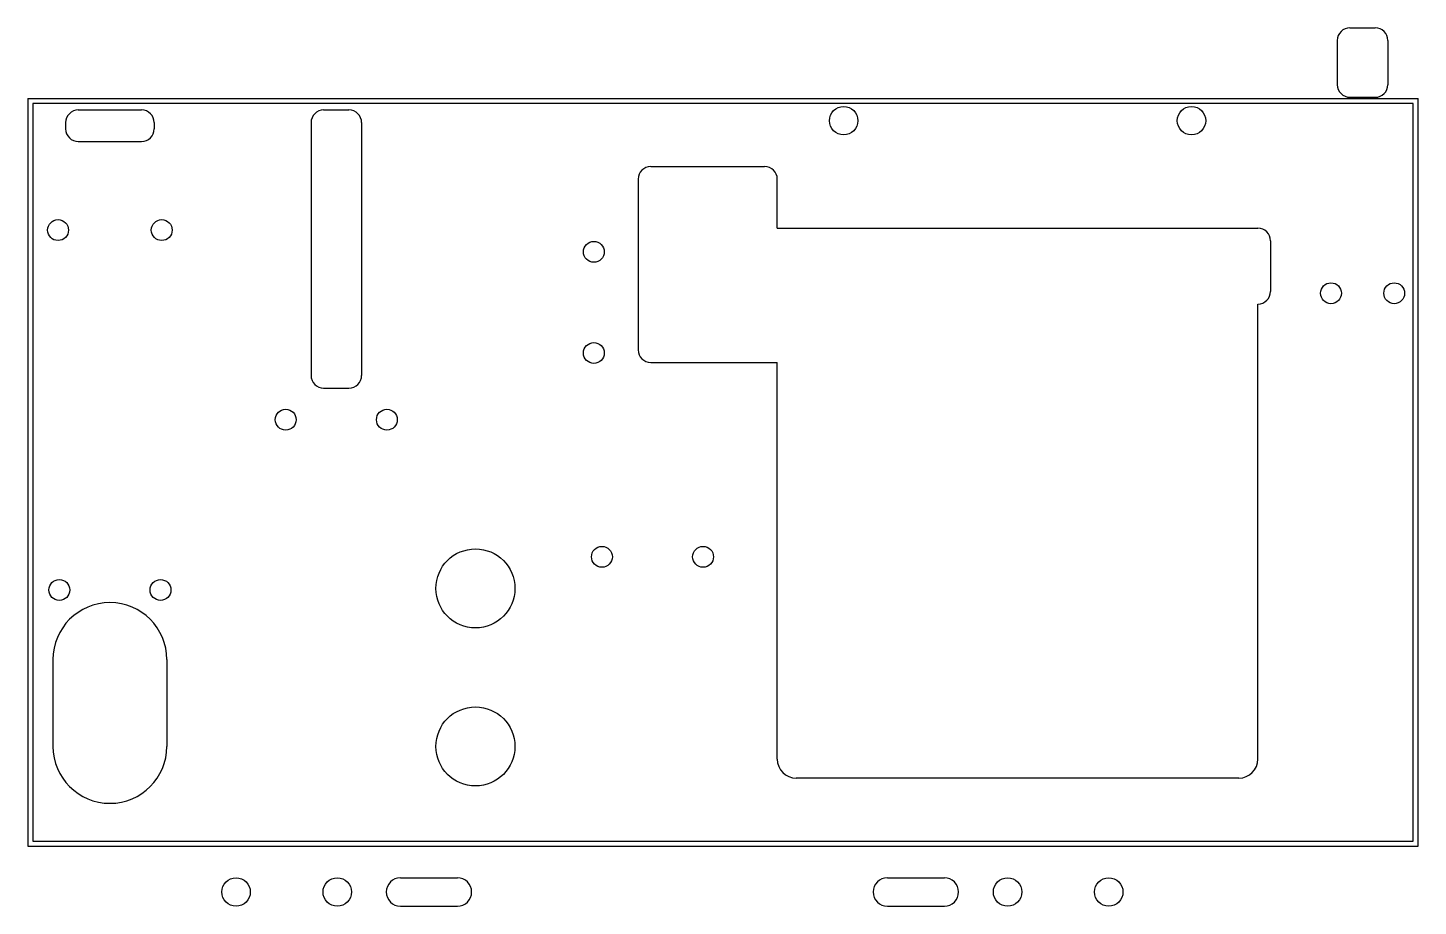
# Model space of a CAD drawing. Extents: x -123 to 97, y -63 to 76.
import ezdxf

# ---------------------------------------------------------------- set-up
doc = ezdxf.new("R2010")
doc.units = 0
doc.header["$MEASUREMENT"] = 0
doc.layers.add('MODELSKETCH_VISIBLE', color=7, linetype='CONTINUOUS')

msp = doc.modelspace()

# ---------------------------------------------------------------- linework, layer by layer
at = {"layer": 'MODELSKETCH_VISIBLE'}
for p, q in [((86.29, 76.13), (90.29, 76.13)), ((84.29, 74.13), (84.29, 67.13)), ((92.29, 74.13), (92.29, 67.13)), ((-122.78, 64.92), (97.08, 64.92)), ((-122.78, 64.92), (-122.78, -53.35)), ((-122, 64.13), (-122, -52.56)), ((96.29, 64.13), (-122, 64.13)), ((86.29, 65.13), (90.29, 65.13)), ((96.29, -52.56), (96.29, 64.13)), ((97.08, -53.35), (97.08, 64.92)), ((-114.8, 63.13), (-104.8, 63.13)), ((-76, 63.13), (-72, 63.13)), ((-116.8, 61.13), (-116.8, 60.13)), ((-102.8, 61.13), (-102.8, 60.13)), ((-78, 61.13), (-78, 21.13)), ((-70, 61.13), (-70, 21.13)), ((-114.8, 58.13), (-104.8, 58.13)), ((-24.27, 54.18), (-6.27, 54.18)), ((-26.27, 52.18), (-26.27, 25.18)), ((-4.27, 44.43), (-4.27, 52.18)), ((-4.27, 44.43), (71.73, 44.43)), ((73.73, 42.43), (73.73, 34.43)), ((71.73, -39.57), (71.73, 32.43)), ((-24.27, 23.18), (-4.27, 23.18)), ((-4.27, -39.57), (-4.27, 23.18)), ((-76, 19.13), (-72, 19.13)), ((-118.8, -23.81), (-118.8, -37.56)), ((-100.8, -23.81), (-100.8, -37.56)), ((68.73, -42.57), (-1.27, -42.57)), ((-122, -52.56), (96.29, -52.56)), ((-122.78, -53.35), (97.08, -53.35)), ((-63.85, -58.34), (-54.85, -58.34)), ((13.15, -58.34), (22.15, -58.34)), ((-63.85, -62.84), (-54.85, -62.84)), ((13.15, -62.84), (22.15, -62.84))]:
    msp.add_line(p, q, dxfattribs=at)
for centre, radius in [((6.23, 61.43), 2.25), ((61.23, 61.43), 2.25), ((-118, 44.13), 1.65), ((-101.6, 44.13), 1.65), ((-33.27, 40.68), 1.65), ((83.29, 34.13), 1.65), ((93.29, 34.13), 1.65), ((-33.27, 24.68), 1.65), ((-82, 14.13), 1.65), ((-66, 14.13), 1.65), ((-52, -12.56), 6.25), ((-32, -7.56), 1.65), ((-16, -7.56), 1.65), ((-117.8, -12.81), 1.65), ((-101.8, -12.81), 1.65), ((-52, -37.56), 6.25), ((-89.85, -60.59), 2.25), ((-73.85, -60.59), 2.25), ((32.15, -60.59), 2.25), ((48.15, -60.59), 2.25)]:
    msp.add_circle(centre, radius, dxfattribs=at)
for centre, radius, start, end in [((86.29, 74.13), 2, 90, 180), ((90.29, 74.13), 2, 0, 90), ((86.29, 67.13), 2, 180, 270), ((90.29, 67.13), 2, 270, 0), ((-114.8, 61.13), 2, 90, 180), ((-104.8, 61.13), 2, 0, 90), ((-76, 61.13), 2, 90, 180), ((-72, 61.13), 2, 0, 90), ((-114.8, 60.13), 2, 180, 270), ((-104.8, 60.13), 2, 270, 0), ((-24.27, 52.18), 2, 90, 180), ((-6.27, 52.18), 2, 0, 90), ((71.73, 42.43), 2, 0, 90), ((71.73, 34.43), 2, 270, 0), ((-24.27, 25.18), 2, 180, 270), ((-76, 21.13), 2, 180, 270), ((-72, 21.13), 2, 270, 0), ((-109.8, -23.81), 9, 0, 180), ((-109.8, -37.56), 9, 180, 0), ((-1.27, -39.57), 3, 180, 270), ((68.73, -39.57), 3, 270, 0), ((-63.85, -60.59), 2.25, 90, 270), ((-54.85, -60.59), 2.25, 270, 90), ((13.15, -60.59), 2.25, 90, 270), ((22.15, -60.59), 2.25, 270, 90)]:
    msp.add_arc(centre, radius, start, end, dxfattribs=at)

doc.saveas('drawing.dxf')
